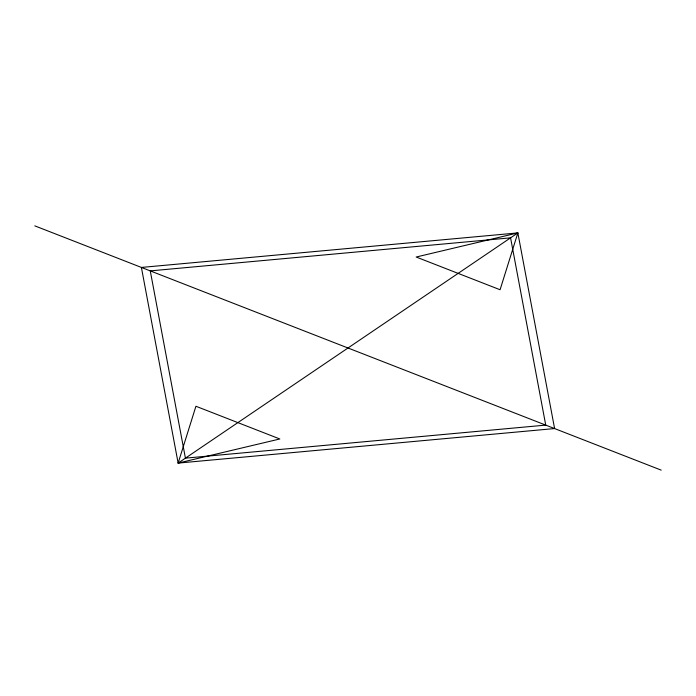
<?xml version="1.0" encoding="UTF-8"?>
<svg xmlns="http://www.w3.org/2000/svg" width="696" height="696" viewBox="0 0 696 696"><rect width="100%" height="100%" fill="white"/><g stroke="black" fill="none" stroke-linecap="round" stroke-linejoin="round"><path stroke-width="1.04" d="M178.141 463.092L195.924 406.255L279.818 438.976L178.141 463.092L141.401 267.438L517.859 232.908L554.599 428.562L178.141 463.092L517.859 232.908L500.076 289.745L416.182 257.024L517.859 232.908M34.8 225.861L661.2 470.139M510.577 237.849L150.266 270.892L185.423 458.151L545.734 425.108L510.577 237.849"/></g></svg>
